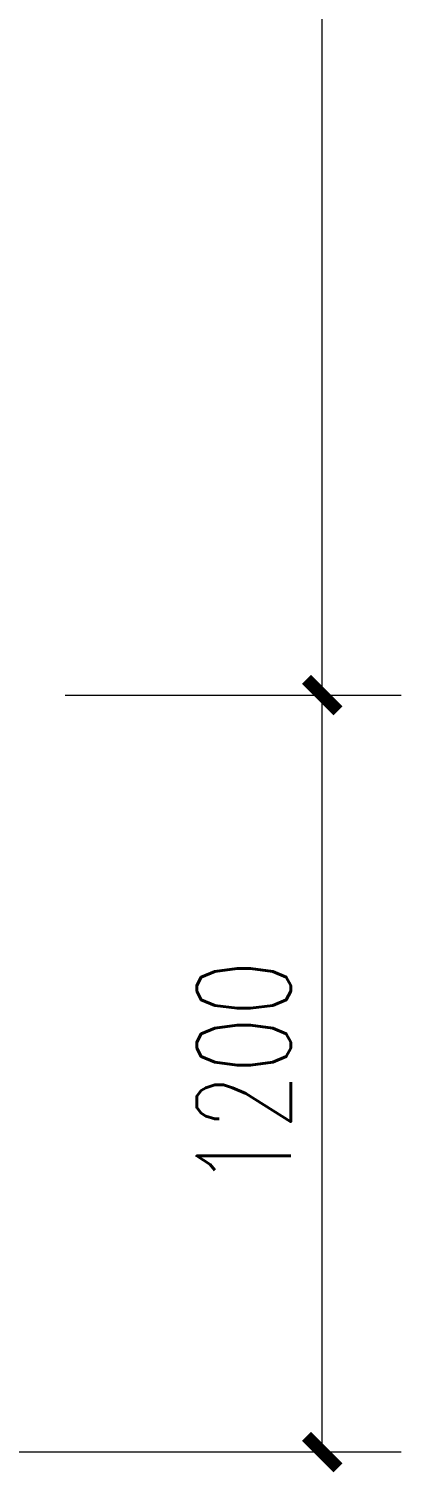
# Model space of a CAD drawing. Header units: inches. Extents: x -3733042 to -3643265, y 623859 to 997713.
# Drawn here: x -3656075 to -3654895, y 886176 to 890758 of the extents above; entities that cross this region are included whole.
import ezdxf

# ---------------------------------------------------------------- set-up
doc = ezdxf.new("R2010")
doc.units = ezdxf.units.IN
doc.header["$LTSCALE"] = 1000
doc.header["$MEASUREMENT"] = 0
doc.linetypes.add('DOTE', pattern=[2.42, 2, -0.2, 0.02, -0.2])
doc.layers.get('0').update_dxf_attribs({"lineweight": 18})
for name, color, linetype, lineweight in [('DOTE', 14, 'DOTE', 18), ('PUB_DIM', 3, 'Continuous', 18), ('SURFACE', 255, 'Continuous', 18)]:
    doc.layers.add(name, color=color, linetype=linetype, lineweight=lineweight)
doc.styles.add('_TCH_DIM_T3', font='simplex.shx', dxfattribs={"width": 0.705882, "bigfont": 'gbcbig.shx'})
doc.dimstyles.new('_TCH_ARCH&&50', dxfattribs={"dimtxt": 148.75, "dimasz": 50, "dimexe": 125, "dimexo": 150, "dimgap": 50, "dimtad": 1, "dimdec": 0, "dimzin": 0, "dimdsep": 46, "dimtxsty": '_TCH_DIM_T3', "dimblk": 'ARCHTICK', "dimcen": 0.09, "dimdle": 100, "dimclrt": 7, "dimazin": 2, "dimtfac": 1, "dimtdec": 0, "dimtix": 1, "dimtmove": 2, "dimatfit": 3, "dimfxl": 1, "dimtolj": 1, "dimarcsym": 0})

# ---------------------------------------------------------------- blocks, each defined once
blk = doc.blocks.new('_ArchTick_2')
at = {"color": 0, "linetype": 'ByBlock'}
blk.add_lwpolyline([(-0.5, -0.5, 0.4, 0.4, 0), (0.5, 0.5, 0.4, 0.4, 0)], format="xyseb", dxfattribs=at)
blk = doc.blocks.new('*X87')
at = {"layer": 'PUB_DIM', "color": 0, "lineweight": -2, "transparency": 16777216}
for p, q in [((19664.3, 5315.2), (20196.7, 5315.2)), ((20071.7, 2615.2), (20071.7, 5315.2)), ((19664.3, 2615.2), (20196.7, 2615.2))]:
    blk.add_line(p, q, dxfattribs=at)
at = {"layer": 'PUB_DIM', "color": 0, "lineweight": -2, "transparency": 16777216, "xscale": 50, "yscale": 50, "zscale": 50}
for p, rotation in [((20071.7, 5315.2), 90), ((20071.7, 2615.2), 270)]:
    blk.add_blockref('_ArchTick_2', p, dxfattribs=dict(at, rotation=rotation))
at = {"layer": 'PUB_DIM', "color": 7, "transparency": 16777216, "insert": (19947.3, 3965.2), "char_height": 148.75, "width": 555, "attachment_point": 5, "rotation": 90, "style": '_TCH_DIM_T3'}
blk.add_mtext('2700', dxfattribs=at)
blk = doc.blocks.new('_ARCHTICK')
at = {"color": 0, "linetype": 'ByBlock', "const_width": 0.4}
blk.add_lwpolyline([(-0.5, -0.5), (0.5, 0.5)], dxfattribs=at)
blk = doc.blocks.new('*X88')
at = {"layer": 'PUB_DIM', "color": 0, "lineweight": -2, "transparency": 16777216}
for p, q in [((19664.3, 2615.2), (20196.7, 2615.2)), ((20071.7, 1415.2), (20071.7, 2615.2)), ((19664.3, 1415.2), (20196.7, 1415.2))]:
    blk.add_line(p, q, dxfattribs=at)
at = {"layer": 'PUB_DIM', "color": 0, "lineweight": -2, "transparency": 16777216, "xscale": 50, "yscale": 50, "zscale": 50}
for p, rotation in [((20071.7, 2615.2), 90), ((20071.7, 1415.2), 270)]:
    blk.add_blockref('_ArchTick_2', p, dxfattribs=dict(at, rotation=rotation))
at = {"layer": 'PUB_DIM', "color": 7, "transparency": 16777216, "insert": (19947.3, 2015.2), "char_height": 148.75, "width": 510, "attachment_point": 5, "rotation": 90, "style": '_TCH_DIM_T3'}
blk.add_mtext('1200', dxfattribs=at)
blk = doc.blocks.new('A$C38533B06')
at = {"layer": 'DOTE'}
blk.add_line((6296.6, 1415.2), (19753, 1415.2), dxfattribs=at)
at = {"layer": 'PUB_DIM'}
for base, p1, p2, picture, middle in [((20071.7, 5315.2), (19514.3, 2615.2), (19514.3, 5315.2), '*X87', (19947.3, 3965.2)), ((20071.7, 2615.2), (19514.3, 1415.2), (19514.3, 2615.2), '*X88', (19947.3, 2015.2))]:
    dim = blk.add_linear_dim(base=base, p1=p1, p2=p2, angle=90, dimstyle='_TCH_ARCH&&50', override={"dimsah": 1, "dimtzin": 0}, dxfattribs=at)
    dim.commit()
    dim.dimension.update_dxf_attribs({"geometry": picture, "text_midpoint": middle})

msp = doc.modelspace()

# ---------------------------------------------------------------- block references
at = {"layer": 'SURFACE', "xscale": 2, "yscale": 2, "zscale": 2}
msp.add_blockref('A$C38533B06', (-3695288.3, 883415.6), dxfattribs=at)

doc.saveas('drawing.dxf')
